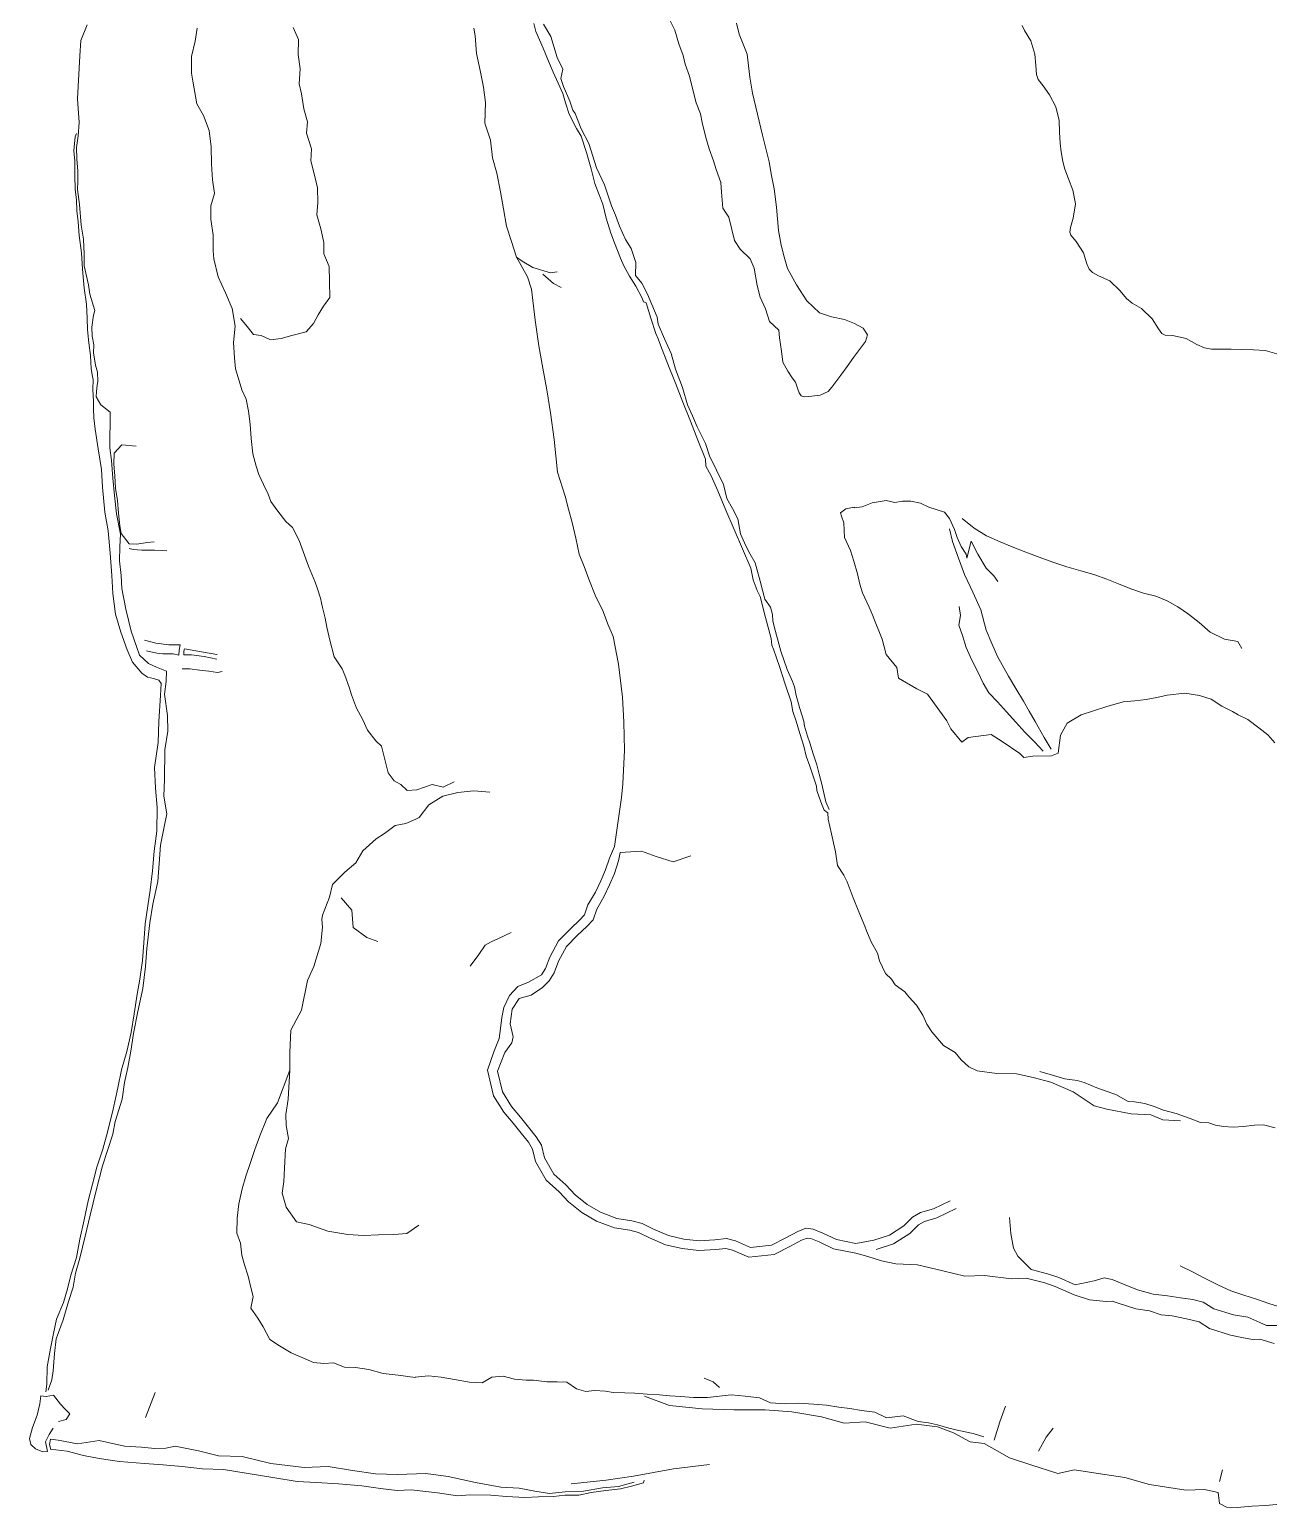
# Model space of a CAD drawing. Extents: x 683321 to 688873, y 7661944 to 7668387.
# Drawn here: x 688085 to 688470.4, y 7666618.3 to 7667078.2 of the extents above; entities that cross this region are included whole.
import ezdxf

# ---------------------------------------------------------------- set-up
doc = ezdxf.new("R2010")
doc.units = 0
doc.header["$MEASUREMENT"] = 0
doc.layers.add('01 CRESTA_Line', color=3, linetype='Continuous', lineweight=20)

msp = doc.modelspace()

# ---------------------------------------------------------------- linework, layer by layer
at = {"layer": '01 CRESTA_Line'}
for points in [[(688102.98, 7667079.67, 4282.9), (688100.96, 7667074.77, 4281.92), (688100.65, 7667069.99, 4281.73), (688099.93, 7667056.62, 4280.32), (688100.42, 7667049.24, 4279.32), (688100.11, 7667045.11, 4279.39), (688099.65, 7667041.53, 4279.02), (688099.77, 7667037.83, 4278.78), (688100.02, 7667034.26, 4278.58), (688100.02, 7667030.95, 4278.28), (688099.95, 7667028.45, 4278.2), (688100.52, 7667023.77, 4277.85), (688101.07, 7667017.33, 4277.65), (688101.81, 7667012.97, 4277.33), (688101.96, 7667008.29, 4277.05), (688101.99, 7667004.72, 4276.63), (688103.37, 7666998.77, 4276.05), (688103.8, 7666995.9, 4275.82), (688105.28, 7666990.74, 4275.46), (688104.91, 7666989.31, 4275.31), (688104.38, 7666985.63, 4274.99), (688104.54, 7666982.81, 4274.83), (688105.03, 7666980.11, 4274.6), (688104.9, 7666977.62, 4274.41), (688105.55, 7666973.82, 4274.18), (688106.14, 7666971.58, 4273.96), (688106.29, 7666968.65, 4273.72), (688106.02, 7666967.57, 4272.98), (688105.81, 7666965.59, 4272.7), (688105.7, 7666963.96, 4272.51), (688107.2, 7666961.45, 4272.44), (688110.13, 7666959.16, 4272.52), (688110, 7666948.06, 4272.02), (688110.52, 7666944.15, 4271.86), (688110.88, 7666938.61, 4271.77), (688111.44, 7666933.18, 4271.61), (688112.07, 7666927.54, 4271.66), (688113.34, 7666921.23, 4271.88), (688113.12, 7666917.27, 4271.59), (688112.95, 7666912.93, 4271.57), (688113.51, 7666908.34, 4271.76), (688113.77, 7666904.25, 4271.55), (688114.95, 7666897.86, 4271.51), (688116.58, 7666891.05, 4271.58), (688118.31, 7666886.25, 4271.84), (688119.21, 7666883.52, 4271.69), (688122, 7666880.91, 4271.56), (688124.56, 7666879.77, 4271.5), (688127.6, 7666878.57, 4271.74), (688127.48, 7666875.39, 4271.42), (688126.98, 7666871.35, 4271.38), (688127.93, 7666864.77, 4271.18), (688128.03, 7666859.89, 4271.06), (688127.07, 7666854.04, 4271.12), (688126.97, 7666844.84, 4271.41), (688126.84, 7666839.64, 4271.77), (688127.72, 7666834.12, 4271.86), (688126.86, 7666830.1, 4272.03), (688125.78, 7666824.42, 4272.33), (688125.36, 7666818.75, 4272.29), (688124.88, 7666813.08, 4272.37), (688123.42, 7666806.03, 4272.39), (688122.47, 7666800.24, 4272.27), (688121.52, 7666792.22, 4272.26), (688121.09, 7666786.65, 4272.35), (688120.24, 7666779.8, 4272.47), (688118.75, 7666772.69, 4272.51), (688117.31, 7666765.77, 4272.74), (688116.54, 7666760.35, 4272.73), (688115.57, 7666755.2, 4272.93), (688114.54, 7666750.55, 4272.86), (688113.84, 7666745.43, 4272.97), (688111.67, 7666738.43, 4272.81), (688110.93, 7666734.51, 4272.83), (688109.26, 7666729.44, 4272.81), (688107.71, 7666724.62, 4272.73), (688105.76, 7666717.01, 4272.58), (688103.91, 7666709.32, 4272.73), (688102.3, 7666702.78, 4272.57), (688100.66, 7666695.96, 4272.9), (688099.34, 7666691.26, 4272.97), (688098.61, 7666686.85, 4272.95), (688097.18, 7666682.41, 4272.81), (688095.5, 7666676.76, 4272.6), (688093.25, 7666670.84, 4272.57), (688092.75, 7666666.26, 4272.87), (688092.34, 7666660.86, 4272.82), (688092, 7666658.05, 4272.92), (688090.78, 7666654.87, 4272.99)], [(688217.14, 7666844.16, 4301.7), (688213.68, 7666842.47, 4301.62), (688210.26, 7666843.32, 4301.15), (688205.46, 7666841.67, 4301.3), (688202.45, 7666841.46, 4301.51), (688200.54, 7666843.33, 4300.24), (688198.41, 7666844.47, 4300.3), (688196.56, 7666846.93, 4300.21), (688195.66, 7666850.7, 4300.09), (688194.47, 7666855.18, 4300.21), (688192.73, 7666856.83, 4298.47), (688190.13, 7666860.24, 4298.55), (688188.75, 7666863.39, 4298.61), (688186.76, 7666867, 4298.5), (688185.21, 7666871.22, 4298.7), (688184.47, 7666873.59, 4298.65), (688183.11, 7666877.33, 4298.51), (688182.28, 7666879.26, 4298.76), (688180.63, 7666881.77, 4298.38), (688179.82, 7666882.99, 4298.06), (688178.4, 7666888.21, 4298.57), (688177.55, 7666892.21, 4297.69), (688176.98, 7666895.02, 4297.86), (688176.18, 7666898.41, 4297.95), (688175.5, 7666901.3, 4298.01), (688174.45, 7666904.45, 4297.89), (688173.86, 7666906.21, 4297.92), (688171.75, 7666911.23, 4297.95), (688170.6, 7666914.66, 4297.8), (688168.85, 7666919.21, 4297.49), (688166.86, 7666923.24, 4297.16), (688164.78, 7666925.09, 4297.33), (688162.25, 7666928.32, 4297.61), (688160.13, 7666931.36, 4297.68), (688159.24, 7666933.65, 4297.93), (688157.84, 7666936.59, 4298.03), (688156.35, 7666939.79, 4298.11), (688155.55, 7666942.29, 4298.17), (688154.43, 7666946.13, 4297.98), (688154.01, 7666950.93, 4298.28), (688153.63, 7666955.41, 4298.32), (688153.11, 7666959.46, 4298.31), (688152.43, 7666963.23, 4298.6), (688151.1, 7666966.13, 4298.51), (688150.23, 7666968.92, 4298.63), (688149.11, 7666972.63, 4299.05), (688148.8, 7666976.07, 4299.36), (688148.47, 7666980.83, 4298.83), (688148.95, 7666985.89, 4299.27), (688148.05, 7666991.39, 4299.23), (688145.93, 7666996.24, 4299.73), (688143.7, 7667001.22, 4299.25), (688142.38, 7667006.84, 4299.11), (688142.12, 7667009.32, 4299.61), (688142.12, 7667014.17, 4299.53), (688141.39, 7667019.19, 4300.32), (688141.4, 7667023.31, 4299.95), (688142.55, 7667027.22, 4299.4), (688141.93, 7667031.47, 4299.98), (688141.63, 7667036.37, 4300.2), (688141.56, 7667041.73, 4299.98), (688140.92, 7667046.81, 4299.83), (688139.13, 7667051.5, 4299.88), (688137.09, 7667055.11, 4300.06), (688135.78, 7667062.11, 4299.91), (688135.41, 7667064.63, 4299.49), (688135.37, 7667069.76, 4300.28), (688136.49, 7667074.6, 4300.15), (688137.21, 7667078.67, 4300.07)], [(688167.08, 7667078.82, 4300.77), (688168.64, 7667075.13, 4300.78), (688168.61, 7667070.48, 4300.73), (688169.25, 7667065.93, 4300.65), (688168.88, 7667061.33, 4300.58), (688169.57, 7667058.22, 4300.46), (688170.32, 7667053.56, 4300.39), (688171.49, 7667049.53, 4300.4), (688171.18, 7667045.97, 4300.35), (688172.72, 7667041.08, 4300.21), (688172.57, 7667037.31, 4300.13), (688173.73, 7667032.5, 4300.06), (688174.55, 7667028.99, 4300.04), (688174.71, 7667024.35, 4299.94), (688174.42, 7667020.53, 4300), (688175.6, 7667016.24, 4299.95), (688176.52, 7667011.96, 4300.01), (688176.53, 7667008.38, 4299.93), (688178.18, 7667004.42, 4299.71), (688178.35, 7666999.82, 4299.72), (688178.45, 7666994.87, 4299.71), (688176.49, 7666992.08, 4299.66), (688174.84, 7666989.4, 4299.6), (688173.39, 7666986.71, 4299.58), (688171.12, 7666984.13, 4299.56), (688166.58, 7666983, 4299.51), (688163.28, 7666982.07, 4299.52), (688159.97, 7666981.66, 4299.53), (688157.08, 7666983, 4299.6), (688154.7, 7666983.26, 4299.63), (688152.34, 7666986.3, 4299.75), (688150.68, 7666988.3, 4299.82)], [(688249.12, 7667002.86, 4332.19), (688247.04, 7667002.46, 4332.21), (688241.58, 7667004.19, 4332.25), (688238.22, 7667006.12, 4332.28), (688236.49, 7667007.33, 4332.24), (688234.96, 7667012.2, 4332.16), (688233.42, 7667017.06, 4332.07), (688232.46, 7667022.38, 4332.08), (688231.5, 7667027.71, 4332.09), (688230.4, 7667033.49, 4332.08), (688229.07, 7667038.28, 4332.07), (688228.42, 7667043.74, 4332.05), (688226.7, 7667049.07, 4332.03), (688226.89, 7667055.47, 4332.01), (688226.27, 7667060.24, 4331.98), (688225.24, 7667065.46, 4331.92), (688224.1, 7667070.76, 4331.98), (688223.65, 7667076.24, 4332.04), (688223.26, 7667078.66, 4331.92)], [(688443.1, 7666738.6, 4363.31), (688437.58, 7666738.92, 4363.2), (688433.81, 7666740.48, 4362.48), (688427.69, 7666740.87, 4362.3), (688420.2, 7666742.22, 4362.63), (688416.24, 7666743.28, 4362.56), (688409.73, 7666747.66, 4362.97), (688402.74, 7666750.69, 4362.87), (688397.23, 7666752.09, 4362.88), (688392.08, 7666753.28, 4362.91), (688385.9, 7666753.41, 4363.01), (688379.78, 7666754.22, 4362.66), (688377.19, 7666755.45, 4362.86), (688374.87, 7666757.57, 4363.3), (688373, 7666759.92, 4362.94), (688369.33, 7666762.08, 4362.87), (688365.67, 7666766.32, 4362.63), (688364.13, 7666768.68, 4363.11), (688362.91, 7666771.48, 4362.83), (688360.92, 7666774.6, 4362.38), (688358.6, 7666777.22, 4362.76), (688357.33, 7666778.77, 4362.43), (688354.29, 7666780.93, 4362.33), (688353.12, 7666782.71, 4362.63), (688351.35, 7666784.46, 4362.61), (688349.39, 7666788.42, 4362.51), (688348.82, 7666790.83, 4362.62), (688346.82, 7666794.32, 4362.62), (688345.43, 7666797.71, 4362.39), (688344.89, 7666799.19, 4361.98), (688343.03, 7666803.68, 4362.19), (688341.26, 7666808.07, 4362.07), (688339.43, 7666813.02, 4362.05), (688338.32, 7666815.03, 4362.09), (688336.42, 7666818.07, 4361.97), (688335.73, 7666822.36, 4361.03), (688334.46, 7666827.94, 4361.02), (688333.45, 7666832.47, 4360.81), (688333.32, 7666834.5, 4360.54), (688332.23, 7666835.31, 4360.24), (688331.23, 7666837.87, 4360.11), (688329.97, 7666841.44, 4359.84), (688329.87, 7666842.77, 4359.79), (688327.79, 7666848.98, 4359.43), (688326.64, 7666852.08, 4359.26), (688325.86, 7666855.27, 4359.09), (688324.68, 7666859.13, 4358.83), (688323.5, 7666862.99, 4358.57), (688322.46, 7666865.97, 4358.28), (688321.93, 7666869.06, 4357.99), (688320.12, 7666874.52, 4357.55), (688318.31, 7666879.98, 4357.11), (688316.5, 7666885.44, 4356.66), (688315.91, 7666886.68, 4356.65), (688315.72, 7666888.7, 4356.58), (688314.02, 7666895.25, 4355.99), (688312.32, 7666901.79, 4355.39), (688311.43, 7666903.63, 4355.19), (688310.13, 7666906.94, 4354.82), (688309.38, 7666910.59, 4354.66), (688306.81, 7666916.61, 4354.22), (688304.24, 7666922.63, 4353.78), (688301.67, 7666928.65, 4353.34), (688299.1, 7666934.67, 4352.91), (688297.04, 7666939.36, 4352.95), (688295.44, 7666942.39, 4352.72), (688295.26, 7666944.49, 4352.56), (688292.94, 7666950.41, 4352.04), (688290.61, 7666956.32, 4351.52), (688288.28, 7666962.23, 4351), (688285.95, 7666968.15, 4350.48), (688283.63, 7666974.06, 4349.96), (688281.3, 7666979.97, 4349.43), (688280.63, 7666981.92, 4349.24), (688279.85, 7666983.6, 4349.05), (688278.34, 7666988.39, 4348.69), (688276.82, 7666993.17, 4348.32), (688276.03, 7666993.45, 4348.28), (688275.62, 7666994.66, 4346.58), (688273.68, 7666998.3, 4346.57), (688271.71, 7667001.42, 4346.56), (688269.91, 7667004.66, 4345.93), (688268.86, 7667007.08, 4345.07), (688266.96, 7667011.8, 4344.94), (688265.84, 7667014.81, 4344.37), (688264.38, 7667019.54, 4344.18), (688263.33, 7667023.86, 4343.61), (688262.27, 7667026.77, 4343.72), (688260.91, 7667030.33, 4343.7), (688259.7, 7667034.81, 4343.42), (688258.26, 7667039.93, 4343.33), (688256.65, 7667045.03, 4342.9), (688255.15, 7667047.41, 4342.99), (688252.86, 7667051.88, 4342.56), (688251.74, 7667055.4, 4342.58), (688250.94, 7667058.25, 4342.01), (688249.43, 7667061.56, 4342.02), (688247.93, 7667064.95, 4341.69), (688246.43, 7667068.33, 4341.36), (688244.85, 7667072.45, 4340.87), (688242.49, 7667077.61, 4340.76), (688241.9, 7667080.12, 4340.66)], [(688244.87, 7667079.91, 4341.24), (688247.17, 7667076.03, 4341.5), (688249.16, 7667069.47, 4342.1), (688250.89, 7667065.9, 4342.55), (688250.33, 7667062.96, 4342.78), (688251.17, 7667060.48, 4342.81), (688253.09, 7667055.93, 4343.62), (688254.01, 7667053.09, 4343.9), (688254.75, 7667052.07, 4343.55), (688256.65, 7667047.26, 4344.01), (688259, 7667042.72, 4344.28), (688261.39, 7667035.12, 4345.18), (688263.88, 7667029.84, 4345.62), (688266.11, 7667023.36, 4346.01), (688267.35, 7667020.39, 4346.24), (688268.6, 7667017.05, 4346.56), (688270.44, 7667012.88, 4346.35), (688272.17, 7667010.02, 4346.48), (688273.6, 7667005.74, 4347.01), (688273.52, 7667001.71, 4346.56), (688275.52, 7666999.33, 4347.36), (688277.27, 7666995.91, 4347.98), (688278.56, 7666992.61, 4348.36), (688280.24, 7666988.71, 4348.61), (688280.56, 7666986.52, 4348.82), (688282.57, 7666981.94, 4349.15), (688284.58, 7666977.37, 4349.48), (688285.98, 7666972.53, 4349.86), (688288.16, 7666966.8, 4350.14), (688289.69, 7666961.43, 4350.87), (688291.22, 7666958.01, 4351.09), (688292.76, 7666954.58, 4351.3), (688295.34, 7666949.4, 4351.85), (688296.52, 7666945.51, 4352.35), (688298.73, 7666941.08, 4352.51), (688300.93, 7666936.64, 4352.68), (688301.99, 7666932.33, 4352.99), (688303.69, 7666929.16, 4353.08), (688305.39, 7666925.98, 4353.18), (688306.17, 7666921.3, 4353.92), (688307.89, 7666917.6, 4354.11), (688309.25, 7666915, 4354.29), (688310.79, 7666912.23, 4354.45), (688312.3, 7666906.61, 4354.96), (688313.8, 7666900.98, 4355.47), (688315.49, 7666898.44, 4355.78), (688316.15, 7666896.18, 4355.94), (688316.23, 7666894.08, 4356.07), (688317.1, 7666890.86, 4356.38), (688318.78, 7666884.74, 4356.77), (688320.76, 7666879.07, 4356.96), (688322.37, 7666875.29, 4357.4), (688322.98, 7666873.69, 4357.49), (688323.54, 7666871.01, 4357.87), (688324.7, 7666866.99, 4358.26), (688325.86, 7666862.98, 4358.65), (688326.13, 7666861.42, 4358.7), (688327.08, 7666858.38, 4358.85), (688327.8, 7666856.29, 4358.98), (688328.85, 7666852.86, 4359.17), (688329.9, 7666849.42, 4359.35), (688330.68, 7666846.51, 4359.57), (688331.46, 7666843.37, 4359.68), (688332.76, 7666837.86, 4360.12), (688333.73, 7666835.49, 4360.33)], [(688305, 7667080.21, 4352.89), (688305.8, 7667076.73, 4352.92), (688307.06, 7667073.63, 4352.97), (688308.31, 7667070.53, 4353.02), (688308.7, 7667066.93, 4353.01), (688309.09, 7667063.34, 4353.01), (688309.93, 7667058.39, 4352.95), (688310.97, 7667054.04, 4353), (688312.01, 7667049.69, 4353.05), (688313.05, 7667045.34, 4353.1), (688314.07, 7667041.17, 4353.07), (688315.09, 7667037, 4353.04), (688315.88, 7667032.82, 4353.05), (688316.67, 7667028.63, 4353.05), (688317.39, 7667022.96, 4353.05), (688317.68, 7667019.31, 4353.07), (688317.97, 7667015.65, 4353.08), (688318.86, 7667011.15, 4353.23), (688319.83, 7667007.51, 4353.29), (688320.8, 7667003.87, 4353.35), (688323.6, 7666998.8, 4353.01), (688326.78, 7666993.74, 4353.15), (688330.78, 7666990.09, 4353.08), (688334.5, 7666988.85, 4352.93), (688338.52, 7666987.99, 4352.95), (688341.64, 7666986.71, 4352.86), (688344.38, 7666985.26, 4352.84), (688345.7, 7666983.17, 4351.96), (688345.13, 7666981.09, 4351.35), (688341.35, 7666976.12, 4352.36), (688339.38, 7666973.39, 4352.48), (688337.42, 7666970.65, 4352.6), (688334.61, 7666966.89, 4352.3), (688333.42, 7666965.6, 4352.07), (688331.02, 7666964.4, 4351.95), (688328.37, 7666964.15, 4352), (688326.06, 7666963.88, 4351.85), (688325.04, 7666964.19, 4351.6), (688324.45, 7666965.12, 4351.23), (688324.02, 7666966.31, 4351.12), (688323.26, 7666968.49, 4351.02), (688322.29, 7666969.84, 4350.78), (688320.94, 7666971.88, 4350), (688319.37, 7666974.67, 4349.51), (688318.96, 7666978.1, 4349.69), (688318.35, 7666982.26, 4350.31), (688318.14, 7666984.68, 4349.96), (688315.25, 7666987.36, 4348.23), (688313.93, 7666991.3, 4348.17), (688312.28, 7666994.94, 4347.72), (688311.43, 7666998.53, 4347.44), (688310.45, 7667003.92, 4347.88), (688309.15, 7667006.82, 4347.8), (688306.08, 7667009.82, 4346.58), (688304.36, 7667012.6, 4345.94), (688303.49, 7667016.01, 4345.82), (688302.59, 7667019.8, 4345.75), (688300.72, 7667022.67, 4345.16), (688300.27, 7667027.63, 4345.85), (688300.04, 7667030.62, 4345.83), (688298.63, 7667034.63, 4345.49), (688297.79, 7667037.31, 4345.41), (688296.42, 7667041.04, 4345.33), (688295.43, 7667044.65, 4344.8), (688294.23, 7667049.23, 4344.67), (688293.72, 7667052, 4344.26), (688292.44, 7667055.38, 4344.16), (688291.4, 7667059.49, 4343.94), (688290.28, 7667063.71, 4343.65), (688289.02, 7667067.45, 4343.6), (688288.36, 7667070.16, 4343.43), (688287.02, 7667073.78, 4343.2), (688285.77, 7667077.98, 4342.66), (688284.05, 7667081.55, 4341.82)], [(688473.8, 7666977.08, 4352.59), (688469.44, 7666978.31, 4352.59), (688465.76, 7666978.54, 4352.61), (688462.18, 7666978.62, 4352.71), (688458.82, 7666978.73, 4352.8), (688455.45, 7666978.79, 4352.82), (688452.73, 7666978.75, 4352.87), (688450.55, 7666979.14, 4352.92), (688448.2, 7666980.18, 4352.95), (688444.8, 7666982.04, 4352.99), (688440.64, 7666982.95, 4353.03), (688438.34, 7666983.08, 4353.08), (688437.32, 7666983.63, 4353.1), (688436.19, 7666985.06, 4353.17), (688434.26, 7666988.22, 4353.22), (688430.98, 7666991.4, 4353.18), (688428.05, 7666993.06, 4353.22), (688426.27, 7666994.53, 4353.36), (688424.35, 7666996.92, 4353.45), (688421.12, 7666999.97, 4353.47), (688417.58, 7667001.58, 4353.49), (688415.69, 7667002.59, 4353.51), (688414.66, 7667003.63, 4353.51), (688413.9, 7667005.32, 4353.52), (688412.89, 7667008.69, 4353.51), (688410.65, 7667012.25, 4353.51), (688408.99, 7667014.26, 4353.52), (688408.67, 7667015.19, 4353.6), (688408.83, 7667016.63, 4353.61), (688409.73, 7667019.47, 4353.55), (688410.4, 7667023.93, 4353.53), (688409.59, 7667028.19, 4353.48), (688408.23, 7667031.77, 4353.41), (688407.08, 7667034.71, 4353.33), (688406.44, 7667037.11, 4353.27), (688405.93, 7667040.19, 4353.22), (688405.64, 7667042.89, 4353.15), (688405.48, 7667046.22, 4353.06), (688405.32, 7667049.9, 4352.95), (688404.25, 7667054.18, 4352.84), (688402.31, 7667057.89, 4352.78), (688400.31, 7667060.65, 4352.67), (688398.84, 7667062.66, 4352.56), (688398.3, 7667064.26, 4352.42), (688398.06, 7667066.99, 4352.39), (688397.77, 7667070.53, 4352.38), (688396.52, 7667074.72, 4352.37), (688394.56, 7667077.85, 4352.38), (688393.8, 7667079.43, 4352.37)], [(688099.65, 7667045.9, 4279.49), (688099.16, 7667044.85, 4279.45), (688098.88, 7667041.56, 4279.04), (688098.77, 7667040.43, 4278.97), (688099.06, 7667037.2, 4278.62), (688099.15, 7667032.91, 4278.46), (688099.21, 7667028.47, 4278.24), (688099.65, 7667025.18, 4277.9), (688099.74, 7667021.77, 4277.68), (688100.14, 7667018.35, 4277.55), (688100.46, 7667014.13, 4277.47), (688101.2, 7667008.68, 4276.97), (688101.46, 7667003.61, 4276.58), (688102, 7666997.74, 4276.08), (688102.76, 7666992.78, 4275.73), (688102.94, 7666988.43, 4275.39), (688103.02, 7666984.72, 4275.05), (688103.48, 7666980.71, 4274.76), (688103.99, 7666976.81, 4274.53), (688104.2, 7666972.62, 4274.16), (688104.6, 7666970.2, 4273.98), (688104.81, 7666969.29, 4273.92), (688104.7, 7666966.22, 4272.86), (688104.9, 7666962.56, 4272.63), (688104.88, 7666960.15, 4272.4), (688105.06, 7666957.35, 4272.1), (688105.39, 7666953.84, 4272.07), (688106.35, 7666947.7, 4271.78), (688107.36, 7666941.26, 4271.76), (688107.75, 7666935.82, 4271.8), (688108.48, 7666928.04, 4271.7), (688109.46, 7666922.18, 4271.66), (688110.08, 7666915.26, 4271.69), (688110.62, 7666908.35, 4271.55), (688110.9, 7666902.72, 4271.69), (688111.79, 7666896.33, 4271.7), (688113.45, 7666890.66, 4271.71), (688115.34, 7666885.18, 4271.78), (688117.03, 7666881.39, 4271.85), (688119.92, 7666877.89, 4271.56), (688121.69, 7666876.72, 4271.45), (688123.57, 7666876.27, 4271.58), (688125.27, 7666875.72, 4271.52), (688126, 7666874.7, 4271.47), (688125.77, 7666870.94, 4271.56), (688125.25, 7666862.85, 4271.27), (688124.98, 7666856.35, 4271.35), (688123.87, 7666848.57, 4271.28), (688124.23, 7666842.19, 4271.65), (688124.77, 7666836.15, 4271.85), (688124.65, 7666828.81, 4272.2), (688123.77, 7666822.6, 4272.34), (688123.29, 7666816.38, 4272.38), (688122.55, 7666810.44, 4272.54), (688121.8, 7666805.56, 4272.37), (688121, 7666799.98, 4272.44), (688120.57, 7666794, 4272.3), (688120.2, 7666788.52, 4272.42), (688119.33, 7666782.77, 4272.53), (688118.49, 7666778.05, 4272.55), (688117.55, 7666771.92, 4272.66), (688116.64, 7666766.16, 4272.77), (688115.24, 7666760.25, 4272.8), (688113.67, 7666754.5, 4272.81), (688112.47, 7666748.89, 4272.88), (688111.05, 7666742.3, 4273), (688109.25, 7666735.12, 4272.93), (688107.81, 7666729.79, 4272.88), (688106, 7666724.2, 4272.85), (688104.55, 7666718.94, 4273.01), (688103.3, 7666713.74, 4272.81), (688101.97, 7666707.85, 4272.75), (688100.67, 7666701.83, 4272.8), (688099.65, 7666696.14, 4272.82), (688097.91, 7666690.6, 4272.96), (688096.81, 7666686.41, 4272.9), (688095.54, 7666682.13, 4272.83), (688093.43, 7666676.95, 4272.75), (688092.42, 7666672.43, 4272.76), (688091.57, 7666667.77, 4272.8), (688090.51, 7666662.11, 4272.83), (688090.38, 7666656.67, 4273), (688090.08, 7666654.36, 4273.2)], [(688236.49, 7667007.33, 4332.24), (688239.9, 7667001.21, 4332.27), (688241.22, 7666997.44, 4332.38), (688242.32, 7666987.8, 4332.49), (688243.48, 7666979.83, 4332.59), (688244.69, 7666972.83, 4332.68), (688245.91, 7666966.1, 4332.76), (688247.11, 7666958.92, 4332.85), (688248.25, 7666950.61, 4332.95), (688249.31, 7666940.45, 4333.08), (688251.6, 7666933, 4333.15), (688252.7, 7666928.93, 4333.22), (688253.81, 7666924.86, 4333.3), (688254.93, 7666919.93, 4333.41), (688256.04, 7666915, 4333.52), (688257.53, 7666911.08, 4333.53), (688259.02, 7666907.16, 4333.53), (688260.99, 7666902.18, 4333.54), (688263.44, 7666897.07, 4333.53), (688264.97, 7666893.17, 4333.63), (688266.62, 7666889.36, 4333.46), (688268.25, 7666880.69, 4333.28), (688269.51, 7666870.51, 4333.15), (688269.88, 7666862.72, 4333.11), (688270.14, 7666853.93, 4333.02), (688269.63, 7666843.5, 4333.09), (688269.13, 7666839.22, 4332.94), (688268.25, 7666832.69, 4332.74), (688266.99, 7666824.02, 4333.05), (688265.42, 7666820.37, 4331.97), (688264.22, 7666816.7, 4332), (688262.72, 7666813.28, 4332.06), (688261.05, 7666809.74, 4332.11), (688258.72, 7666805.82, 4332.14), (688257.67, 7666802.75, 4332.15), (688256.24, 7666801.16, 4332.15), (688253.3, 7666798.43, 4332.21), (688249.58, 7666794.64, 4332.27), (688246.85, 7666789.6, 4332.24), (688245.56, 7666786.07, 4332.26), (688244.26, 7666784.06, 4332.19), (688240.23, 7666781.8, 4332.22), (688236.91, 7666780.45, 4332.34), (688234.36, 7666777.61, 4332.49), (688232.59, 7666773.92, 4332.46), (688231.95, 7666770.77, 4332.44), (688231.51, 7666767.36, 4332.51), (688231.16, 7666764.24, 4332.47), (688229.44, 7666760.13, 4332.58), (688227.46, 7666754.38, 4332.66), (688229.34, 7666746.45, 4332.62), (688232.55, 7666741.38, 4332.51), (688235.43, 7666737.89, 4332.54), (688237.93, 7666734.79, 4332.25), (688240.21, 7666731.96, 4332.13), (688241.49, 7666729.87, 4332.2), (688242.45, 7666726.03, 4332.12), (688245.72, 7666720.18, 4332.1), (688249.77, 7666716.55, 4332.11), (688252.73, 7666713.41, 4332.12), (688256.8, 7666710.17, 4332.24), (688261.39, 7666707.47, 4332.17), (688267, 7666705.39, 4332.25), (688271.75, 7666704.64, 4332.33), (688274.5, 7666703.86, 4332.4), (688277.93, 7666702.24, 4332.31), (688282.83, 7666700.09, 4332.34), (688288.05, 7666698.87, 4332.24), (688293.25, 7666698.29, 4332.29), (688298.51, 7666698.61, 4332.36), (688301.61, 7666698.95, 4332.31), (688303.68, 7666698.43, 4332.28), (688308.83, 7666696.19, 4332.26), (688316.71, 7666697.05, 4332.3), (688321.73, 7666699.61, 4332.37), (688325.22, 7666701.5, 4332.37), (688326.94, 7666702.15, 4332.45), (688328.08, 7666702.03, 4332.57), (688330.62, 7666700.99, 4332.68), (688335.13, 7666698.82, 4332.73), (688342.06, 7666697.42, 4332.77), (688345.79, 7666696.45, 4331.87), (688350.09, 7666695.09, 4331.88), (688354.53, 7666694.12, 4331.89), (688361.3, 7666693.8, 4331.9), (688369.17, 7666691.93, 4331.91), (688376.02, 7666690.36, 4331.92), (688382.14, 7666690.49, 4331.93), (688390.46, 7666689.52, 4331.94), (688395.05, 7666689.65, 4331.95), (688400.88, 7666688.2, 4332), (688404.1, 7666687.11, 4332.04), (688409.97, 7666684.53, 4332.07), (688414.74, 7666682.96, 4331.98), (688419.95, 7666682.38, 4331.96), (688421.86, 7666682.48, 4332.05), (688423.42, 7666681.98, 4332.05), (688429.14, 7666680.16, 4332.09), (688433.4, 7666679.54, 4332.17), (688437.11, 7666678.25, 4332.13), (688440.51, 7666677.97, 4332.13), (688444.97, 7666677.04, 4332.2), (688448.86, 7666676.08, 4332.29), (688452.1, 7666674.07, 4332.3), (688458.6, 7666671.96, 4332.17), (688462.15, 7666671.24, 4332.08), (688465.51, 7666670.64, 4332.1), (688467.75, 7666670.69, 4332.14), (688472.17, 7666669.31, 4332.28)], [(688250.37, 7666997.93, 4332.18), (688248.06, 7666999.13, 4332.22), (688244.71, 7667002.1, 4332.34)], [(688123.82, 7666918.81, 4272.73), (688121.56, 7666918.58, 4272.58), (688118.35, 7666918.03, 4272.16), (688116.04, 7666918.15, 4271.92), (688113.54, 7666921.4, 4271.6), (688113.12, 7666923.79, 4271.5), (688112.74, 7666927.67, 4271.43), (688112.34, 7666931.61, 4271.44), (688111.72, 7666935.45, 4271.56), (688111.55, 7666939.31, 4271.73), (688111.26, 7666942.93, 4271.77), (688111.38, 7666946.34, 4271.8), (688113.76, 7666948.97, 4271.98), (688118.16, 7666948.53, 4272.29)], [(688472.42, 7666856.25, 4363.15), (688470.21, 7666858.71, 4362.7), (688467.4, 7666860.95, 4362.61), (688464.03, 7666863.47, 4362.62), (688461.02, 7666864.93, 4362.63), (688459.24, 7666865.97, 4362.54), (688455.98, 7666867.62, 4362.73), (688452.58, 7666869.83, 4362.7), (688448.94, 7666870.96, 4362.42), (688444.41, 7666871.69, 4362.73), (688438.92, 7666871.05, 4362.62), (688435.68, 7666870.38, 4362.58), (688432.44, 7666869.7, 4362.53), (688428.87, 7666869.37, 4362.65), (688425.29, 7666869.04, 4362.77), (688419.85, 7666867.43, 4362.47), (688416.01, 7666866.19, 4362.41), (688412.18, 7666864.94, 4362.34), (688407.82, 7666862.4, 4362.49), (688405.7, 7666858.62, 4362.2), (688405.03, 7666853.05, 4361.95), (688402.94, 7666852.22, 4362.32), (688397.11, 7666852.15, 4361.54), (688394.38, 7666851.66, 4361.79), (688393.1, 7666852.98, 4361.22), (688387.56, 7666856.72, 4360.86), (688384.22, 7666858.82, 4360.97), (688376.98, 7666857.96, 4359.99), (688375.04, 7666856.46, 4360.61), (688371.59, 7666860.6, 4360.15), (688370.4, 7666863.15, 4360.32), (688368.17, 7666866.06, 4359.59), (688364.39, 7666871.38, 4358.29), (688361.05, 7666873.05, 4358.13), (688355.36, 7666876.36, 4357), (688354.81, 7666879.68, 4357.42), (688351.5, 7666883.79, 4356.28), (688350.22, 7666888.48, 4355.95), (688347.44, 7666895.46, 4355.97), (688347.51, 7666895.54, 4356), (688346.27, 7666898.42, 4355.71), (688344.16, 7666902.93, 4355.15), (688343.36, 7666905.66, 4355.09), (688342.57, 7666908.8, 4354.65), (688341.46, 7666912.77, 4354.41), (688340.38, 7666916.09, 4354.41), (688338.6, 7666920.14, 4354.01), (688338.35, 7666924.76, 4353.92), (688337.59, 7666926.79, 4354.03), (688337.27, 7666927.77, 4353.85), (688338.93, 7666929.04, 4353.19), (688341.51, 7666929.54, 4353.17), (688341.57, 7666929.4, 4353.33), (688344.01, 7666929.64, 4354.28), (688347.17, 7666930.91, 4353.95), (688351.5, 7666931.65, 4354.23), (688354.2, 7666931.05, 4354.61), (688356.58, 7666931.45, 4353.8), (688359.14, 7666931.42, 4354.17), (688362.24, 7666930.79, 4353.6), (688364.78, 7666929.57, 4353.8), (688369.62, 7666928.08, 4353.64), (688371.22, 7666926.01, 4353.61), (688372.75, 7666922.62, 4354.94), (688373.57, 7666920.11, 4355.32), (688374.81, 7666917.34, 4354.88), (688376.39, 7666914.94, 4354.41), (688376.64, 7666913.67, 4354.42), (688377.94, 7666919.04, 4352.76), (688379.98, 7666914.99, 4352.64), (688382.63, 7666910.64, 4352.28), (688385.04, 7666908.25, 4351.37), (688386.28, 7666906.42, 4351.54)], [(688462.14, 7666885.64, 4351.24), (688460.96, 7666887.77, 4352.3), (688456.72, 7666888.5, 4352.24), (688452.28, 7666890.66, 4352.34), (688448.9, 7666893.71, 4352.4), (688445.6, 7666896.34, 4352.43), (688442.27, 7666898.54, 4352.48), (688438.88, 7666900.43, 4352.44), (688435.41, 7666901.9, 4352.42), (688431.57, 7666902.86, 4352.39), (688427.65, 7666904.21, 4352.46), (688423.84, 7666905.73, 4352.43), (688420.12, 7666907.15, 4352.49), (688416.09, 7666908.63, 4352.51), (688412.03, 7666909.81, 4352.48), (688407.74, 7666911.07, 4352.42), (688403.4, 7666912.51, 4352.26), (688399.15, 7666913.99, 4352.14), (688394.97, 7666915.58, 4352.16), (688390.76, 7666917.24, 4352.04), (688386.93, 7666918.83, 4351.87), (688382.77, 7666920.62, 4351.66), (688378.92, 7666923.05, 4351.58), (688375.12, 7666926.06, 4351.6)], [(688371.18, 7666922.88, 4355.35), (688372.12, 7666918.94, 4356.04), (688374.02, 7666913.76, 4356.07), (688375.92, 7666908.59, 4356.1), (688378.45, 7666903.09, 4356.33), (688380.98, 7666897.59, 4356.55), (688382.62, 7666891.32, 4357.9), (688384.37, 7666887.21, 4358.04), (688386.13, 7666883.11, 4358.18), (688389.53, 7666877.05, 4358.52), (688391.86, 7666873.13, 4358.73), (688394.19, 7666869.22, 4358.95), (688396.02, 7666866.07, 4359.51), (688397.84, 7666862.92, 4360.08), (688400.64, 7666857.96, 4361), (688402.81, 7666854.33, 4361.58)], [(688115.96, 7666916.68, 4272.01), (688117.24, 7666916.44, 4272.11), (688119.96, 7666916.19, 4272.47), (688123.91, 7666916.17, 4272.76), (688126.53, 7666916.14, 4272.97), (688127.72, 7666916.04, 4273.09)], [(688374.27, 7666898.72, 4356.29), (688374.61, 7666895.84, 4356.55), (688374.14, 7666892.82, 4356.92), (688375.21, 7666889.69, 4357.33), (688376.42, 7666885.9, 4357.59), (688378.04, 7666882.19, 4357.96), (688379.89, 7666878.56, 4358.39), (688381.68, 7666874.82, 4358.86), (688383.5, 7666871.77, 4359.31), (688386.11, 7666869.01, 4359.72), (688388.99, 7666865.93, 4360.17), (688391.86, 7666862.66, 4360.69), (688394.6, 7666859.56, 4361.1), (688397.65, 7666856.55, 4361.59), (688400.31, 7666853.66, 4362.14)], [(688121.42, 7666884.87, 4272.73), (688124.58, 7666884.16, 4273.26), (688126.45, 7666883.91, 4273.51), (688129.71, 7666884, 4273.89), (688131.42, 7666883.57, 4274.01), (688131.56, 7666885.07, 4274.18), (688131.85, 7666886.79, 4274.14), (688128.37, 7666886.71, 4273.85), (688124.31, 7666887.27, 4273.24), (688120.74, 7666888.25, 4272.72)], [(688143.41, 7666883.71, 4275.96), (688143.28, 7666883.73, 4275.87), (688136.8, 7666884.9, 4275.3), (688133.19, 7666885.49, 4275.07), (688133.06, 7666884.73, 4275.08), (688133.03, 7666883.6, 4274.98), (688135.38, 7666883.68, 4275.18), (688139.3, 7666883.13, 4275.51), (688143.29, 7666882.32, 4275.85)], [(688144.91, 7666878.41, 4273.85), (688143.52, 7666878.18, 4273.12), (688140.75, 7666878.54, 4273.05), (688137.91, 7666878.82, 4272.79), (688134.89, 7666879.29, 4272.5), (688132.54, 7666879.31, 4272.53)], [(688228.24, 7666840.89, 4302.24), (688223.19, 7666841.27, 4302.33), (688218.21, 7666840.84, 4302.39), (688213.59, 7666839.7, 4302.49), (688209.26, 7666836.97, 4302.48), (688206.19, 7666832.99, 4302.38), (688205.14, 7666832.47, 4301.91), (688202.12, 7666831.13, 4301.95), (688198.81, 7666830.52, 4301.97), (688195.48, 7666828.05, 4301.94), (688192.84, 7666826.34, 4301.97), (688188.66, 7666822.7, 4301.96), (688186.54, 7666818.9, 4301.99), (688183.07, 7666815.99, 4301.94), (688179.26, 7666812.13, 4301.86), (688178.38, 7666808.28, 4301.79), (688176.18, 7666802.63, 4301.79), (688175.99, 7666801.27, 4301.79), (688176.2, 7666798.92, 4301.79), (688175.59, 7666793.82, 4301.64), (688173.5, 7666786.65, 4301.23), (688171.49, 7666782.33, 4301.11), (688169.59, 7666773.04, 4300.74), (688166.28, 7666766.82, 4300.42), (688165.98, 7666759.91, 4300.34), (688166, 7666754.38, 4300.48), (688165.43, 7666745.38, 4302.34), (688164.79, 7666740.62, 4303.35), (688164.82, 7666737.23, 4303.96), (688165.55, 7666733.13, 4304.2), (688164.65, 7666729.98, 4304.2), (688164.32, 7666723.87, 4304.26), (688164.09, 7666719.8, 4304.34), (688163.56, 7666716.13, 4304.33), (688164.89, 7666711.79, 4304.33), (688168.11, 7666707.21, 4304.33), (688172.01, 7666706.39, 4304.33), (688177.8, 7666704.33, 4304.33), (688184.01, 7666703.23, 4304.34), (688188.93, 7666702.93, 4304.34), (688193.59, 7666703.13, 4304.34), (688198.34, 7666703.24, 4304.35), (688202.39, 7666703.58, 4304.35), (688206.17, 7666706.15, 4304.36)], [(688371.37, 7666713.76, 4334.1), (688366.21, 7666711.23, 4334.04), (688362.23, 7666710.08, 4334.07), (688359.73, 7666708.69, 4334.06), (688357, 7666705.96, 4334.03), (688352.53, 7666703.07, 4333.99), (688347.69, 7666701.53, 4333.96), (688342.08, 7666700.48, 4333.97), (688336.09, 7666701.69, 4333.93), (688331.84, 7666703.73, 4333.88), (688328.82, 7666704.97, 4333.77), (688326.55, 7666705.2, 4333.65), (688323.98, 7666704.23, 4333.57), (688320.33, 7666702.27, 4333.57), (688315.84, 7666699.97, 4333.5), (688309.29, 7666699.26, 4333.46), (688304.65, 7666701.28, 4333.48), (688301.82, 7666701.99, 4333.51), (688298.25, 7666701.6, 4333.56), (688293.33, 7666701.3, 4333.49), (688288.56, 7666701.83, 4333.44), (688283.78, 7666702.95, 4333.54), (688279.17, 7666704.97, 4333.51), (688275.56, 7666706.67, 4333.6), (688272.39, 7666707.57, 4333.53), (688267.76, 7666708.3, 4333.45), (688262.68, 7666710.19, 4333.37), (688258.5, 7666712.65, 4333.44), (688254.77, 7666715.62, 4333.32), (688251.87, 7666718.7, 4333.31), (688248.09, 7666722.08, 4333.3), (688245.26, 7666727.15, 4333.32), (688244.29, 7666731.04, 4333.4), (688242.67, 7666733.69, 4333.33), (688240.26, 7666736.67, 4333.45), (688237.76, 7666739.79, 4333.74), (688234.98, 7666743.14, 4333.71), (688232.14, 7666747.63, 4333.82), (688230.6, 7666754.14, 4333.86), (688232.93, 7666759.92, 4333.78), (688235.09, 7666762.9, 4333.67), (688235.5, 7666764.75, 4333.71), (688234.58, 7666768.81, 4333.64), (688235.17, 7666773.34, 4333.66), (688237.3, 7666776.73, 4333.69), (688241.04, 7666777.71, 4333.57), (688244.63, 7666780.12, 4333.42), (688246.62, 7666782.19, 4333.39), (688248.26, 7666784.72, 4333.46), (688249.59, 7666788.37, 4333.44), (688252.02, 7666792.84, 4333.47), (688255.39, 7666796.28, 4333.41), (688258.38, 7666799.06, 4333.35), (688260.31, 7666801.21, 4333.35), (688261.46, 7666804.55, 4333.34), (688263.7, 7666808.33, 4333.32), (688265.45, 7666812.04, 4333.26), (688267.02, 7666815.63, 4333.2), (688268.29, 7666819.51, 4333.17), (688268.78, 7666822.13, 4332.96), (688275.43, 7666822.52, 4332.82), (688279.99, 7666820.9, 4332.8), (688285.29, 7666819.23, 4332.86), (688290.77, 7666821.1, 4332.85)], [(688182, 7666808.02, 4302.94), (688185.3, 7666804.15, 4303.5), (688185.73, 7666798.76, 4303.24), (688189.91, 7666795.65, 4303.18), (688193.34, 7666794.39, 4303.49)], [(688222.11, 7666786.79, 4322.4), (688224.77, 7666790.38, 4322.66), (688226.8, 7666793.29, 4322.82), (688228.59, 7666794.34, 4322.7), (688230.88, 7666795.4, 4322.46), (688234.85, 7666797.25, 4322.87)], [(688166, 7666754.38, 4300.48), (688162.16, 7666744.26, 4300.51), (688158.81, 7666739.4, 4300.91), (688156.65, 7666733.93, 4301.58), (688155.07, 7666729.77, 4301.5), (688153.72, 7666725.71, 4301.43), (688152.34, 7666721.46, 4301.34), (688151.12, 7666717.46, 4301.29), (688150.16, 7666712.86, 4301.3), (688149.64, 7666708.37, 4301.32), (688149.48, 7666703.67, 4301.3), (688150.63, 7666700.61, 4301.72), (688151.08, 7666696.83, 4302.24), (688151.85, 7666693.81, 4301.83), (688152.99, 7666690.3, 4302.01), (688153.93, 7666686.37, 4301.83), (688154.6, 7666684.01, 4301.31), (688153.81, 7666680.37, 4301.43), (688156, 7666677.29, 4301.1), (688157.68, 7666674.53, 4301.92), (688159.79, 7666670.63, 4302.17), (688162.79, 7666668.59, 4301.13), (688166.36, 7666666.43, 4301.16), (688170.01, 7666664.94, 4302.01), (688173.38, 7666663.49, 4302.22), (688176.53, 7666663.17, 4302.12), (688179.59, 7666663.32, 4301.22), (688182.95, 7666661.99, 4301.94), (688186.47, 7666661.91, 4301.78), (688190.58, 7666661.24, 4301.82), (688195, 7666660.07, 4302.16), (688199.73, 7666659.5, 4302.11), (688205, 7666658.82, 4302.78), (688205, 7666658.84, 4302.8), (688209.13, 7666659.33, 4302.34), (688213.04, 7666658.88, 4302.31), (688217.19, 7666658.18, 4302.28), (688221.84, 7666657.29, 4302.52), (688225.87, 7666657.07, 4302.8), (688228.84, 7666658.88, 4301.76), (688232.38, 7666659.2, 4301.87), (688235.88, 7666658.24, 4302.61), (688239.48, 7666657.92, 4302.75), (688241.8, 7666657.92, 4302.36), (688245.9, 7666657.48, 4302.51), (688249.15, 7666657.46, 4301.88), (688252.15, 7666657.34, 4301.51), (688255.16, 7666655.26, 4301.67), (688258.03, 7666654.4, 4302.44), (688260.81, 7666654.74, 4301.99), (688264.18, 7666654.54, 4301.92), (688266.54, 7666654.13, 4302.81), (688270.19, 7666654.02, 4302.76), (688273.34, 7666653.9, 4302.64), (688277.19, 7666653.58, 4302.8), (688281.04, 7666653.35, 4302.62), (688284.21, 7666653.09, 4302.56), (688287.56, 7666652.89, 4302.28), (688291.61, 7666652.54, 4302.28), (688295.89, 7666652.59, 4302.33), (688303.26, 7666653.34, 4302.16), (688307.68, 7666652.94, 4302.17), (688312.07, 7666652.47, 4302.51), (688315.54, 7666650.86, 4303.45), (688320.12, 7666650.55, 4303.43), (688324.09, 7666650.76, 4302.46), (688329.02, 7666650.45, 4302.23), (688332.91, 7666650.21, 4302.12), (688336.77, 7666649.52, 4302.32), (688340.19, 7666649.11, 4302.84), (688343.82, 7666648.54, 4302.79), (688348.01, 7666647.95, 4302.59), (688351.64, 7666646.2, 4303.26), (688356.83, 7666646.85, 4302.44), (688361.42, 7666645.13, 4303.44), (688364.66, 7666644.63, 4302.8), (688367.43, 7666644, 4303.36), (688370.96, 7666642.98, 4303.31), (688374.1, 7666642.27, 4302.42), (688378.53, 7666641.33, 4302.77), (688381.91, 7666640.34, 4302.84)], [(688399.33, 7666753.99, 4363.88), (688403.23, 7666752.82, 4363.67), (688407.13, 7666751.66, 4363.45), (688410.9, 7666751.15, 4363.71), (688413.08, 7666750.55, 4363.51), (688417.01, 7666748.88, 4363.39), (688419.97, 7666747.84, 4363.35), (688422.93, 7666746.81, 4363.32), (688426.82, 7666744.63, 4363.33), (688428.74, 7666744.59, 4363.7), (688431.97, 7666744.06, 4363.64), (688434.85, 7666743.13, 4363.89), (688437.75, 7666741.93, 4363.82), (688441.74, 7666740.91, 4363.54), (688446.09, 7666739.4, 4363.78), (688449.33, 7666738.14, 4363.19), (688451.89, 7666737.97, 4363.29), (688453.94, 7666737.32, 4363.65), (688456.43, 7666736.88, 4363.68), (688459.44, 7666736.64, 4363.66), (688462.65, 7666736.88, 4363.66), (688466.1, 7666737.28, 4363.82), (688468.92, 7666737.42, 4363.89), (688472.57, 7666736.5, 4362.27)], [(688373.31, 7666711.37, 4332.9), (688367.3, 7666708.42, 4332.84), (688363.39, 7666707.29, 4332.87), (688361.55, 7666706.28, 4332.86), (688358.9, 7666703.61, 4332.83), (688353.82, 7666700.33, 4332.79), (688348.42, 7666698.62, 4332.76)], [(688473.1, 7666675, 4333.58), (688469.81, 7666674.95, 4333.44), (688467.75, 7666675.86, 4333.4), (688464.04, 7666677.54, 4333.38), (688459.6, 7666678.24, 4333.47), (688453.47, 7666680.14, 4333.6), (688450.13, 7666682.26, 4333.59), (688446.92, 7666683.08, 4333.5), (688443.06, 7666683.61, 4333.43), (688439, 7666684.22, 4333.43), (688434.62, 7666684.76, 4333.47), (688429.68, 7666686.08, 4333.39), (688425.34, 7666687.84, 4333.35), (688421.8, 7666689.3, 4333.35), (688419.35, 7666689.79, 4333.26), (688416.26, 7666688.88, 4333.28), (688410.3, 7666687.66, 4333.37), (688405.19, 7666689.91, 4333.34), (688401.72, 7666691.08, 4333.3), (688396.59, 7666692.36, 4333.25), (688392.49, 7666696.53, 4333.17), (688391.15, 7666699.07, 4333.17), (688390.25, 7666703.63, 4333.21), (688389.91, 7666708.57, 4333.07)], [(688498.19, 7666671.55, 4332.68), (688494.56, 7666672.86, 4332.7), (688491.58, 7666675.16, 4332.69), (688487.21, 7666676.81, 4332.72), (688482.81, 7666677.93, 4332.7), (688478.85, 7666679.18, 4332.77), (688474.93, 7666680.41, 4332.74), (688470.58, 7666681.82, 4332.68), (688466.74, 7666683.11, 4332.62), (688462.77, 7666684.4, 4332.67), (688458.75, 7666685.74, 4332.75), (688454.87, 7666687.52, 4332.76), (688450.58, 7666689.65, 4332.73), (688447.03, 7666691.58, 4332.68), (688442.98, 7666693.48, 4332.63)], [(688294.94, 7666658.57, 4305.1), (688297.66, 7666657.47, 4305.09), (688299.7, 7666655.67, 4305.07)], [(688093.98, 7666645.05, 4272.69), (688096.4, 7666645.74, 4272.86), (688097.52, 7666647.52, 4272.75), (688096.15, 7666648.95, 4272.42), (688094.6, 7666650.52, 4272.36), (688092.42, 7666653.26, 4272.32), (688090.16, 7666652.86, 4272.29), (688088.53, 7666653.03, 4272.29), (688088.25, 7666650.58, 4272.42), (688087.38, 7666647.08, 4272.61), (688085.97, 7666643.23, 4272.73), (688085.02, 7666639.81, 4272.96), (688085.43, 7666637.9, 4272.96), (688086.84, 7666636.56, 4273.1), (688089.1, 7666635.64, 4273.16), (688090.63, 7666635.79, 4273.32), (688089.96, 7666638.73, 4273.23), (688091.11, 7666641.05, 4273.07), (688092.4, 7666642.97, 4273.03)], [(688121.1, 7666646.36, 4274.05), (688124.13, 7666654.16, 4274.26)], [(688276.37, 7666653.01, 4302.58), (688284.14, 7666650.1, 4303.33), (688294.28, 7666649.08, 4303.65), (688304.15, 7666648.73, 4304.24), (688313.83, 7666648.68, 4303.55), (688322.16, 7666648.06, 4303.77), (688331.44, 7666646.56, 4303.95), (688338.4, 7666644.6, 4303.82), (688344.95, 7666644.96, 4303.32), (688352.78, 7666643, 4303.15), (688360.87, 7666644.31, 4303.76), (688367.49, 7666643.38, 4303.65), (688372.51, 7666641.61, 4303.56), (688377.6, 7666638.74, 4303.32), (688381.95, 7666638.24, 4303.5), (688389.83, 7666633.8, 4303.58), (688396.54, 7666631.61, 4303.44), (688404.95, 7666628.87, 4303.55), (688410.1, 7666630.1, 4303.6), (688417.46, 7666628.87, 4303.69), (688425.81, 7666627.65, 4303.78), (688433.42, 7666625.44, 4303.9), (688444.7, 7666623.72, 4304.05), (688450.59, 7666623.97, 4304.14), (688454.75, 7666622.98, 4304.22), (688455.18, 7666619.59, 4304.42), (688457.36, 7666618.39, 4304.25), (688460.74, 7666618.35, 4304.64), (688465.22, 7666618.74, 4305.03), (688469.56, 7666619, 4305.38), (688474.07, 7666619.38, 4305.71)], [(688388.65, 7666649.89, 4303.71), (688386.86, 7666645.01, 4304.29), (688385.06, 7666639.28, 4304.34)], [(688398.89, 7666635.9, 4301.96), (688401.29, 7666640.18, 4303.18), (688403.42, 7666643, 4302.94)], [(688276.19, 7666626.88, 4288.9), (688276.05, 7666625.99, 4288.86), (688272.32, 7666625, 4288.58), (688268.88, 7666624.12, 4288.23), (688264.28, 7666623.67, 4287.91), (688259.78, 7666622.96, 4287.7), (688255.9, 7666622.21, 4287.31), (688251.52, 7666622.13, 4286.9), (688247.98, 7666621.74, 4286.66), (688243.31, 7666621.61, 4286.22), (688239.09, 7666621.48, 4286.19), (688233.42, 7666621.79, 4285.71), (688228.51, 7666622.18, 4285.08), (688221.96, 7666622.29, 4284.65), (688218.12, 7666621.95, 4284.22), (688211.92, 7666622.87, 4283.56), (688203.76, 7666623.79, 4282.89), (688199.35, 7666623.6, 4282.49), (688194.2, 7666624.28, 4282.03), (688188.4, 7666625.06, 4281.48), (688181.11, 7666625.73, 4280.79), (688174.15, 7666626.15, 4280.28), (688168.23, 7666626.43, 4279.89), (688160.72, 7666627.71, 4279.33), (688152.41, 7666629.04, 4278.84), (688145.33, 7666630.18, 4278.47), (688138.81, 7666630.39, 4278), (688132.53, 7666631.08, 4277.73), (688126.62, 7666631.63, 4277.29), (688120.76, 7666632.03, 4276.81), (688112.96, 7666632.66, 4276.38), (688106.71, 7666633.62, 4275.8), (688101.81, 7666634.49, 4275.24), (688096.69, 7666635.9, 4274.71), (688093.18, 7666636.23, 4274.6), (688091.65, 7666636.4, 4274.44), (688091.2, 7666637.88, 4274.46), (688091.52, 7666639.6, 4274.22), (688093.89, 7666639.26, 4274.28), (688099.93, 7666638.17, 4274.84), (688106.71, 7666639.14, 4275.14), (688114.55, 7666637.38, 4275.78), (688119.8, 7666637.08, 4276.31), (688124.02, 7666636.7, 4276.64), (688127.4, 7666636.83, 4276.86), (688130.27, 7666637.39, 4277.01), (688137.54, 7666635.96, 4277.48), (688143.75, 7666634.36, 4277.99), (688151.13, 7666634.15, 4278.32), (688160.05, 7666632, 4278.89), (688170.48, 7666630.8, 4279.76), (688177.93, 7666631.11, 4280.21), (688185.5, 7666629.82, 4280.88), (688192.6, 7666628.83, 4281.57), (688199.5, 7666628.56, 4282.26), (688208.26, 7666628.87, 4283.09), (688215.27, 7666628.02, 4283.57), (688223.76, 7666626.07, 4284.44), (688231.64, 7666624.68, 4285.41), (688237.3, 7666624.31, 4285.92), (688242.18, 7666623.45, 4286.21), (688246.77, 7666622.73, 4286.59), (688251.63, 7666623.18, 4286.93), (688257.31, 7666623.45, 4287.36), (688263.23, 7666624.47, 4287.84), (688268.27, 7666624.89, 4288.2), (688273.07, 7666626.19, 4288.53)], [(688253.5, 7666625.73, 4288.15), (688264.39, 7666626.86, 4288.97), (688272.94, 7666628.07, 4290.11), (688285.34, 7666630.37, 4291.32), (688296.59, 7666631.76, 4291.96)], [(688455.24, 7666626.41, 4304.07), (688456.16, 7666630.06, 4304.05)]]:
    msp.add_polyline3d(points, dxfattribs=at)

doc.saveas('drawing.dxf')
